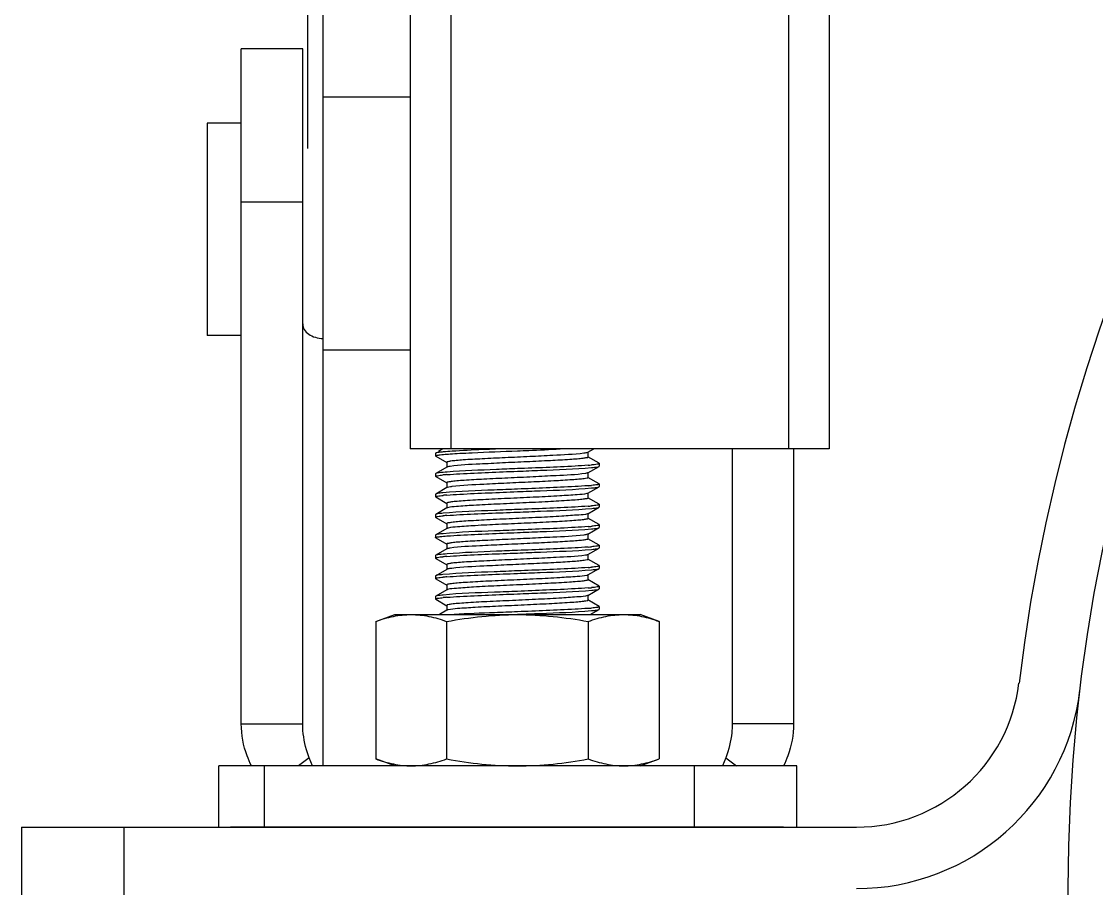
# Model space of a CAD drawing. Extents: x 4995099 to 5303443, y 4627657 to 4889583.
# Drawn here: x 5045458 to 5046627, y 4773041 to 4773984 of the extents above; entities that cross this region are included whole.
import ezdxf

# ---------------------------------------------------------------- set-up
doc = ezdxf.new("R2010")
doc.units = 0
doc.header["$LTSCALE"] = 1000
doc.header["$MEASUREMENT"] = 0
doc.layers.get('0').update_dxf_attribs({"color": 4, "linetype": 'CONTINUOUS'})

msp = doc.modelspace()

# ---------------------------------------------------------------- linework, layer by layer
at = {"linetype": 'Continuous'}
for p, q in [((5045769, 4773846.1), (5045769, 4777613.2)), ((5045880.2, 4777218.7), (5045880.2, 4773519.2)), ((5045924.7, 4777218.7), (5045924.7, 4773519.2)), ((5046291.8, 4777218.7), (5046291.8, 4773519.2)), ((5046336.2, 4777218.7), (5046336.2, 4773519.2)), ((5045785.7, 4773174.4), (5045785.7, 4774516.8)), ((5045696.7, 4773220), (5045696.7, 4773954.6)), ((5045763.5, 4773954.6), (5045696.7, 4773954.6)), ((5045763.5, 4773220), (5045763.5, 4773954.6)), ((5045880.2, 4773901.9), (5045785.7, 4773901.9)), ((5045696.7, 4773873.7), (5045659.5, 4773873.7)), ((5045763.5, 4773787.8), (5045696.7, 4773787.8)), ((5045696.7, 4773642.6), (5045659.5, 4773642.6)), ((5045880.2, 4773626.6), (5045785.7, 4773626.6)), ((5046336.2, 4773519.2), (5045880.2, 4773519.2)), ((5045908.3, 4773514.7), (5045908, 4773514.5)), ((5045916, 4773519.2), (5045911, 4773516.3)), ((5046073.7, 4773515.6), (5046080, 4773519.2)), ((5046074, 4773510.3), (5046074, 4773515.9)), ((5046230.6, 4773519.2), (5046230.6, 4773220)), ((5046297.3, 4773519.2), (5046297.3, 4773220)), ((5045908, 4773514.5), (5045908, 4773511.7)), ((5045908.3, 4773511.4), (5045908, 4773511.7)), ((5045908.3, 4773511.4), (5045920.3, 4773504.5)), ((5045920.1, 4773513.5), (5045920.7, 4773513.6)), ((5045920.1, 4773504.7), (5045920.1, 4773499.2)), ((5046085.8, 4773503.6), (5046073.7, 4773510.6)), ((5046085.8, 4773503.6), (5046086, 4773503.3)), ((5046086, 4773503.3), (5046086, 4773500.6)), ((5045908.3, 4773492.5), (5045908, 4773492.2)), ((5045908, 4773492.2), (5045908, 4773489.4)), ((5045920.3, 4773499.5), (5045908.3, 4773492.5)), ((5046073.7, 4773493.3), (5046085.8, 4773500.3)), ((5046074, 4773488.1), (5046074, 4773493.6)), ((5046085.8, 4773500.3), (5046086, 4773500.6)), ((5045908.3, 4773489.2), (5045908, 4773489.4)), ((5045908.3, 4773489.2), (5045920.3, 4773482.2)), ((5045920.1, 4773482.5), (5045920.1, 4773476.9)), ((5046085.8, 4773481.3), (5046073.7, 4773488.3)), ((5046085.8, 4773481.3), (5046086, 4773481.1)), ((5046086, 4773481.1), (5046086, 4773478.3)), ((5045908.3, 4773470.2), (5045908, 4773470)), ((5045908, 4773470), (5045908, 4773467.2)), ((5045920.3, 4773477.2), (5045908.3, 4773470.2)), ((5045920.7, 4773477.4), (5045920.3, 4773477.2)), ((5046073.7, 4773471.1), (5046085.8, 4773478.1)), ((5046074, 4773465.8), (5046074, 4773471.4)), ((5046085.8, 4773478.1), (5046086, 4773478.3)), ((5045908.3, 4773467), (5045908, 4773467.2)), ((5045908.3, 4773467), (5045920.3, 4773460)), ((5045920.1, 4773460.2), (5045920.1, 4773454.7)), ((5046085.8, 4773459.1), (5046073.7, 4773466.1)), ((5046085.8, 4773459.1), (5046086, 4773458.9)), ((5046086, 4773458.9), (5046086, 4773456.1)), ((5045908.3, 4773448), (5045908, 4773447.7)), ((5045908, 4773447.7), (5045908, 4773445)), ((5045908.3, 4773444.7), (5045908, 4773445)), ((5045920.3, 4773455), (5045908.3, 4773448)), ((5045908.3, 4773444.7), (5045920.3, 4773437.7)), ((5046073.7, 4773448.8), (5046073.3, 4773448.7)), ((5046073.7, 4773448.8), (5046085.8, 4773455.8)), ((5046074, 4773443.6), (5046074, 4773449.1)), ((5046085.8, 4773455.8), (5046086, 4773456.1)), ((5045920.1, 4773438), (5045920.1, 4773432.4)), ((5046085.8, 4773436.9), (5046073.7, 4773443.8)), ((5046073.7, 4773426.6), (5046085.8, 4773433.6)), ((5046085.8, 4773436.9), (5046086, 4773436.6)), ((5046085.8, 4773433.6), (5046086, 4773433.8)), ((5046086, 4773436.6), (5046086, 4773433.8)), ((5045908.3, 4773425.7), (5045908, 4773425.5)), ((5045908, 4773425.5), (5045908, 4773422.7)), ((5045908.3, 4773422.5), (5045908, 4773422.7)), ((5045920.3, 4773432.7), (5045908.3, 4773425.7)), ((5045908.3, 4773422.5), (5045920.3, 4773415.5)), ((5045920.1, 4773424.6), (5045920.7, 4773424.6)), ((5046085.8, 4773414.6), (5046073.7, 4773421.6)), ((5046074, 4773421.3), (5046074, 4773426.9)), ((5045920.3, 4773410.5), (5045908.3, 4773403.5)), ((5045920.1, 4773415.8), (5045920.1, 4773410.2)), ((5046073.7, 4773404.4), (5046085.8, 4773411.3)), ((5046085.8, 4773414.6), (5046086, 4773414.4)), ((5046085.8, 4773411.3), (5046086, 4773411.6)), ((5046086, 4773414.4), (5046086, 4773411.6)), ((5045908.3, 4773403.5), (5045908, 4773403.2)), ((5045908, 4773403.2), (5045908, 4773400.5)), ((5045908.3, 4773400.2), (5045908, 4773400.5)), ((5045908.3, 4773400.2), (5045920.3, 4773393.2)), ((5046085.8, 4773392.4), (5046073.7, 4773399.4)), ((5046074, 4773399.1), (5046074, 4773404.6)), ((5045920.3, 4773388.2), (5045908.3, 4773381.2)), ((5045920.1, 4773393.5), (5045920.1, 4773388)), ((5045920.7, 4773388.4), (5045920.3, 4773388.2)), ((5046073.7, 4773382.1), (5046085.8, 4773389.1)), ((5046085.8, 4773392.4), (5046086, 4773392.1)), ((5046085.8, 4773389.1), (5046086, 4773389.3)), ((5046086, 4773392.1), (5046086, 4773389.3)), ((5045908.3, 4773381.2), (5045908, 4773381)), ((5045908, 4773381), (5045908, 4773378.2)), ((5045908.3, 4773378), (5045908, 4773378.2)), ((5045908.3, 4773378), (5045920.3, 4773371)), ((5046085.8, 4773370.1), (5046073.7, 4773377.1)), ((5046074, 4773376.8), (5046074, 4773382.4)), ((5045920.3, 4773366), (5045908.3, 4773359)), ((5045920.1, 4773371.3), (5045920.1, 4773365.7)), ((5046073.7, 4773359.9), (5046085.8, 4773366.9)), ((5046085.8, 4773370.1), (5046086, 4773369.9)), ((5046085.8, 4773366.9), (5046086, 4773367.1)), ((5046086, 4773369.9), (5046086, 4773367.1)), ((5045908.3, 4773359), (5045908, 4773358.8)), ((5045908, 4773358.8), (5045908, 4773356)), ((5045908.3, 4773355.7), (5045908, 4773356)), ((5045908.3, 4773355.7), (5045920.3, 4773348.7)), ((5046073.7, 4773359.9), (5046073.3, 4773359.7)), ((5046085.8, 4773347.9), (5046073.7, 4773354.9)), ((5046074, 4773354.6), (5046074, 4773360.2)), ((5045920.3, 4773343.7), (5045912.2, 4773339)), ((5045920.1, 4773349), (5045920.1, 4773343.5)), ((5046076.1, 4773339), (5046085.8, 4773344.6)), ((5046085.8, 4773347.9), (5046086, 4773347.6)), ((5046085.8, 4773344.6), (5046086, 4773344.9)), ((5046086, 4773347.6), (5046086, 4773344.9)), ((5045842.9, 4773331.5), (5045863.6, 4773339)), ((5045842.9, 4773331.5), (5045842.9, 4773181.9)), ((5045863.6, 4773339), (5046130.5, 4773339)), ((5045920, 4773331.5), (5045920, 4773181.9)), ((5046074.1, 4773331.5), (5046074.1, 4773181.9)), ((5046151.1, 4773331.5), (5046130.5, 4773339)), ((5046151.1, 4773331.5), (5046151.1, 4773181.9)), ((5045696.7, 4773220), (5045763.5, 4773220)), ((5046297.3, 4773220), (5046230.6, 4773220)), ((5045770.6, 4773183.2), (5045759, 4773174.4)), ((5045774.1, 4773174.4), (5045770.6, 4773183.2)), ((5045863.6, 4773174.4), (5045842.9, 4773181.9)), ((5046130.5, 4773174.4), (5046151.1, 4773181.9)), ((5046223.5, 4773183.2), (5046219.9, 4773174.4)), ((5046223.5, 4773183.2), (5046235.1, 4773174.4)), ((5046300.7, 4773174.4), (5045672.3, 4773174.4)), ((5045672.3, 4773107.7), (5045672.3, 4773174.4)), ((5045721.9, 4773107.7), (5045721.9, 4773174.4)), ((5046189.4, 4773107.7), (5046189.4, 4773174.4)), ((5046300.7, 4773107.7), (5046300.7, 4773174.4)), ((5045457.6, 4773107.7), (5045457.6, 4772974.2)), ((5045457.6, 4773107.7), (5046365.8, 4773107.7)), ((5045568.8, 4773107.7), (5045568.8, 4772974.2))]:
    msp.add_line(p, q, dxfattribs=at)
msp.add_line((5045659.5, 4773873.7), (5045659.5, 4773642.6))
at = {"color": 7}
msp.add_line((5046286.2, 4773107.7), (5045684.8, 4773107.7), dxfattribs=at)
at = {"linetype": 'Continuous'}
msp.add_circle((5048410.5, 4773041), 1814.5, dxfattribs=at)
for centre, radius, start, end in [((5048410.5, 4773041), 1881.3, 6.8242, 173.1758), ((5045939.2, 4773248), 244, 94.4466, 95.4486), ((5046053.7, 4773759.1), 258.4, 274.4595, 275.2732), ((5045939.3, 4773224), 245.8, 94.4521, 95.4224), ((5046054.2, 4773730.8), 252.3, 274.4571, 275.3431), ((5046054.1, 4773709.1), 252.9, 274.4572, 275.3373), ((5045939.8, 4773195.9), 251.7, 94.4567, 95.3502), ((5046071.6, 4773453.5), 5.14, 287.9093, 289.0439), ((5045924.3, 4773421.5), 11.9, 103.4604, 104.3304), ((5046054.4, 4773683.5), 249.5, 274.4562, 275.3757), ((5046053.7, 4773670.1), 258.4, 274.4595, 275.2732), ((5045939.2, 4773159), 244, 94.4466, 95.4486), ((5046054.2, 4773641.8), 252.3, 274.4571, 275.3431), ((5045939.3, 4773135), 245.8, 94.4521, 95.4224), ((5046054.1, 4773620.1), 252.9, 274.4572, 275.3373), ((5045939.8, 4773106.9), 251.7, 94.4567, 95.3502), ((5046071.6, 4773364.5), 5.14, 287.9093, 289.0439), ((5045924.3, 4773332.5), 11.9, 103.4604, 104.3304), ((5046054.4, 4773594.6), 249.5, 274.4562, 275.3757), ((5046365.8, 4773285.6), 177.9, 270, 353.1758), ((5046365.8, 4773285.6), 244.7, 270, 353.1758)]:
    msp.add_arc(centre, radius, start, end, dxfattribs=at)
for points, knots in [([(5045763.5, 4773655.2), (5045763.5, 4773653.2), (5045764.8, 4773648.7), (5045770, 4773643.6), (5045777.3, 4773640.3), (5045782.8, 4773639.5), (5045785.7, 4773639.5)], [0, 0, 0, 0, 0.209483, 0.444656, 0.71201, 1, 1, 1, 1]), ([(5045909, 4773515), (5045908.9, 4773515), (5045908.6, 4773514.9), (5045908.4, 4773514.8), (5045908.3, 4773514.7)], [0, 0, 0, 0, 0.580864, 1, 1, 1, 1]), ([(5045916.3, 4773516), (5045915.5, 4773515.9), (5045913.1, 4773515.7), (5045910.6, 4773515.4), (5045909, 4773515)], [0, 0, 0, 0, 0.336916, 1, 1, 1, 1]), ([(5045930, 4773517), (5045928.7, 4773516.9), (5045924.1, 4773516.6), (5045919.6, 4773516.3), (5045916.3, 4773516)], [0, 0, 0, 0, 0.289976, 1, 1, 1, 1]), ([(5045976.2, 4773519.2), (5045971.9, 4773519), (5045956.5, 4773518.4), (5045941.1, 4773517.7), (5045930, 4773517)], [0, 0, 0, 0, 0.282306, 1, 1, 1, 1]), ([(5045934.2, 4773514.5), (5045938.7, 4773514.7), (5045959.6, 4773515.8), (5045980.6, 4773516.6), (5045997, 4773517.2)], [0, 0, 0, 0, 0.214557, 1, 1, 1, 1]), ([(5045997, 4773517.2), (5046001.1, 4773517.4), (5046016.6, 4773518), (5046032.1, 4773518.7), (5046043.5, 4773519.2)], [0, 0, 0, 0, 0.261922, 1, 1, 1, 1]), ([(5046073.7, 4773515.6), (5046073.5, 4773515.5), (5046072.1, 4773515), (5046070.6, 4773514.8), (5046069.3, 4773514.6)], [0, 0, 0, 0, 0.140461, 1, 1, 1, 1]), ([(5045908, 4773511.7), (5045908, 4773511.8), (5045909.1, 4773512.5), (5045910.1, 4773512.5), (5045911.1, 4773512.6)], [0, 0, 0, 0, 0.092798, 1, 1, 1, 1]), ([(5045911.1, 4773512.6), (5045911.7, 4773512.7), (5045914.7, 4773513.1), (5045917.7, 4773513.4), (5045920.1, 4773513.5)], [0, 0, 0, 0, 0.190958, 1, 1, 1, 1]), ([(5046069.3, 4773514.6), (5046058.1, 4773513.1), (5046038.4, 4773512.4), (5046009.9, 4773510.8), (5045984.2, 4773509.7), (5045960.1, 4773508.5), (5045942.2, 4773507.6), (5045931.2, 4773506.7), (5045925.2, 4773506.1), (5045922.4, 4773505.5), (5045920.1, 4773505.2), (5045920.1, 4773504.7)], [0, 0, 0, 0, 0.226556, 0.394464, 0.573122, 0.741029, 0.877994, 0.929534, 0.967621, 0.99116, 1, 1, 1, 1]), ([(5045920.7, 4773513.6), (5045921.7, 4773513.7), (5045926.2, 4773514), (5045930.7, 4773514.3), (5045934.2, 4773514.5)], [0, 0, 0, 0, 0.220114, 1, 1, 1, 1]), ([(5046073.9, 4773510.2), (5046073.5, 4773509.7), (5046071.4, 4773509.5), (5046067.6, 4773508.7), (5046061.4, 4773508.2), (5046049.7, 4773507.3), (5046031.4, 4773506.4), (5046007, 4773505.2), (5045981.4, 4773504.1), (5045953.5, 4773502.5), (5045934.4, 4773501.9), (5045923.8, 4773500.3)], [0, 0, 0, 0, 0.011937, 0.038615, 0.07957, 0.133598, 0.274096, 0.443272, 0.620779, 0.785256, 1, 1, 1, 1]), ([(5046074, 4773510.3), (5046074, 4773510.3), (5046073.9, 4773510.2), (5046073.9, 4773510.2), (5046073.9, 4773510.2)], [0, 0, 0, 0, 0.463467, 1, 1, 1, 1]), ([(5046086, 4773503.3), (5046086, 4773503.2), (5046085.6, 4773503), (5046085.2, 4773502.9), (5046085, 4773502.8)], [0, 0, 0, 0, 0.312916, 1, 1, 1, 1]), ([(5045920.4, 4773494.1), (5045917.6, 4773493.9), (5045913.6, 4773493.3), (5045909.4, 4773493.1), (5045908.3, 4773492.5)], [0, 0, 0, 0, 0.683777, 1, 1, 1, 1]), ([(5046071.1, 4773492.7), (5046060.6, 4773490.9), (5046041.5, 4773490.4), (5046013.3, 4773488.7), (5045987, 4773487.6), (5045962.1, 4773486.4), (5045943.4, 4773485.4), (5045931.8, 4773484.5), (5045925.5, 4773483.9), (5045922.5, 4773483.3), (5045920.1, 4773483), (5045920.1, 4773482.5)], [0, 0, 0, 0, 0.210773, 0.377666, 0.558838, 0.731273, 0.873076, 0.926648, 0.966309, 0.990838, 1, 1, 1, 1]), ([(5045920.2, 4773491.3), (5045925, 4773491.7), (5045950.5, 4773493.2), (5045976.1, 4773494.2), (5045997, 4773495)], [0, 0, 0, 0, 0.184504, 1, 1, 1, 1]), ([(5045923.8, 4773500.3), (5045923.4, 4773500.2), (5045922.2, 4773500), (5045921, 4773499.8), (5045920.3, 4773499.5)], [0, 0, 0, 0, 0.353551, 1, 1, 1, 1]), ([(5045997, 4773497.8), (5045989.4, 4773497.5), (5045963.9, 4773496.4), (5045938.3, 4773495.5), (5045920.4, 4773494.1)], [0, 0, 0, 0, 0.297814, 1, 1, 1, 1]), ([(5046073.8, 4773501.5), (5046069.1, 4773501.1), (5046043.5, 4773499.5), (5046017.9, 4773498.6), (5045997, 4773497.8)], [0, 0, 0, 0, 0.184619, 1, 1, 1, 1]), ([(5045997, 4773495), (5046005.3, 4773495.3), (5046032.2, 4773496.5), (5046059.2, 4773497.3), (5046077.7, 4773499)], [0, 0, 0, 0, 0.308711, 1, 1, 1, 1]), ([(5046073.7, 4773493.3), (5046073.4, 4773493.2), (5046072.6, 4773492.9), (5046071.7, 4773492.7), (5046071.1, 4773492.7)], [0, 0, 0, 0, 0.374139, 1, 1, 1, 1]), ([(5046085, 4773502.8), (5046084.6, 4773502.7), (5046082.1, 4773502.2), (5046079.5, 4773502), (5046077.4, 4773501.8)], [0, 0, 0, 0, 0.163149, 1, 1, 1, 1]), ([(5046077.7, 4773499), (5046078.7, 4773499.1), (5046081.4, 4773499.5), (5046084.3, 4773499.5), (5046085.8, 4773500.3)], [0, 0, 0, 0, 0.379419, 1, 1, 1, 1]), ([(5045908.1, 4773489.4), (5045908.1, 4773489.6), (5045908.4, 4773489.8), (5045908.7, 4773489.9), (5045909, 4773489.9)], [0, 0, 0, 0, 0.319044, 1, 1, 1, 1]), ([(5045909, 4773489.9), (5045909.3, 4773490), (5045911.6, 4773490.5), (5045914, 4773490.8), (5045916, 4773490.9)], [0, 0, 0, 0, 0.160861, 1, 1, 1, 1]), ([(5046074, 4773488.1), (5046074, 4773487.6), (5046071.8, 4773487.3), (5046069, 4773486.7), (5046063.2, 4773486.2), (5046052.4, 4773485.3), (5046034.9, 4773484.3), (5046011.3, 4773483.1), (5045985.9, 4773482), (5045957.3, 4773480.5), (5045937.3, 4773479.7), (5045925.8, 4773478.3)], [0, 0, 0, 0, 0.008683, 0.031763, 0.069103, 0.119686, 0.254361, 0.420111, 0.597552, 0.765912, 1, 1, 1, 1]), ([(5046085.1, 4773480.6), (5046084.7, 4773480.5), (5046082.3, 4773480), (5046079.8, 4773479.8), (5046077.7, 4773479.6)], [0, 0, 0, 0, 0.159502, 1, 1, 1, 1]), ([(5046086, 4773481.1), (5046086, 4773481), (5046085.6, 4773480.7), (5046085.3, 4773480.7), (5046085.1, 4773480.6)], [0, 0, 0, 0, 0.318137, 1, 1, 1, 1]), ([(5045916, 4773471.5), (5045915, 4773471.4), (5045912.5, 4773471), (5045909.7, 4773471), (5045908.3, 4773470.2)], [0, 0, 0, 0, 0.378482, 1, 1, 1, 1]), ([(5045909, 4773467.7), (5045909.3, 4773467.8), (5045911.7, 4773468.3), (5045914.1, 4773468.5), (5045916.1, 4773468.7)], [0, 0, 0, 0, 0.160696, 1, 1, 1, 1]), ([(5045997, 4773475.5), (5045988.6, 4773475.2), (5045961.6, 4773474), (5045934.6, 4773473.3), (5045916, 4773471.5)], [0, 0, 0, 0, 0.309919, 1, 1, 1, 1]), ([(5046072.5, 4773470.7), (5046069.1, 4773469.9), (5046059.2, 4773469.2), (5046040.9, 4773467.9), (5046016.7, 4773466.7), (5045989.9, 4773465.5), (5045964.1, 4773464.3), (5045944.6, 4773463.2), (5045932.4, 4773462.3), (5045925.8, 4773461.7), (5045922.6, 4773461), (5045920.1, 4773460.7), (5045920.1, 4773460.2)], [0, 0, 0, 0, 0.068576, 0.194029, 0.359725, 0.543506, 0.720761, 0.867753, 0.923531, 0.964877, 0.99049, 1, 1, 1, 1]), ([(5045920.2, 4773469.1), (5045924.9, 4773469.4), (5045950.5, 4773471), (5045976.1, 4773471.9), (5045997, 4773472.8)], [0, 0, 0, 0, 0.184493, 1, 1, 1, 1]), ([(5045925.8, 4773478.3), (5045925.2, 4773478.2), (5045923.5, 4773478), (5045921.7, 4773477.8), (5045920.7, 4773477.4)], [0, 0, 0, 0, 0.341642, 1, 1, 1, 1]), ([(5046073.8, 4773479.2), (5046069.1, 4773478.9), (5046043.5, 4773477.3), (5046017.9, 4773476.4), (5045997, 4773475.5)], [0, 0, 0, 0, 0.184538, 1, 1, 1, 1]), ([(5045997, 4773472.8), (5046005.3, 4773473.1), (5046032.2, 4773474.2), (5046059.1, 4773475), (5046077.7, 4773476.8)], [0, 0, 0, 0, 0.308641, 1, 1, 1, 1]), ([(5046073.7, 4773471.1), (5046073.6, 4773471), (5046073.2, 4773470.8), (5046072.8, 4773470.7), (5046072.5, 4773470.7)], [0, 0, 0, 0, 0.406881, 1, 1, 1, 1]), ([(5046077.7, 4773476.8), (5046078.7, 4773476.9), (5046081.4, 4773477.2), (5046084.3, 4773477.2), (5046085.8, 4773478.1)], [0, 0, 0, 0, 0.379512, 1, 1, 1, 1]), ([(5045908.1, 4773467.2), (5045908.1, 4773467.3), (5045908.4, 4773467.6), (5045908.7, 4773467.6), (5045909, 4773467.7)], [0, 0, 0, 0, 0.318595, 1, 1, 1, 1]), ([(5046074, 4773465.8), (5046074, 4773465.3), (5046071.3, 4773465), (5046068.1, 4773464.3), (5046061.3, 4773463.8), (5046048.9, 4773462.8), (5046029, 4773461.7), (5046002.7, 4773460.5), (5045975.6, 4773459.2), (5045951.5, 4773458.1), (5045933.7, 4773456.7), (5045924.1, 4773456.2), (5045921, 4773455.2)], [0, 0, 0, 0, 0.009703, 0.035887, 0.07813, 0.135078, 0.284815, 0.464601, 0.649729, 0.81476, 0.937049, 1, 1, 1, 1]), ([(5046073.8, 4773457), (5046069.1, 4773456.6), (5046043.5, 4773455.1), (5046017.9, 4773454.1), (5045997, 4773453.3)], [0, 0, 0, 0, 0.184553, 1, 1, 1, 1]), ([(5046085, 4773458.3), (5046084.6, 4773458.2), (5046082.2, 4773457.7), (5046079.7, 4773457.5), (5046077.7, 4773457.3)], [0, 0, 0, 0, 0.163341, 1, 1, 1, 1]), ([(5046086, 4773458.9), (5046086, 4773458.7), (5046085.6, 4773458.5), (5046085.2, 4773458.4), (5046085, 4773458.3)], [0, 0, 0, 0, 0.314295, 1, 1, 1, 1]), ([(5045908.1, 4773445), (5045908.1, 4773445.1), (5045908.5, 4773445.3), (5045908.8, 4773445.4), (5045909, 4773445.5)], [0, 0, 0, 0, 0.315177, 1, 1, 1, 1]), ([(5045916.1, 4773449.3), (5045915.1, 4773449.2), (5045912.5, 4773448.8), (5045909.7, 4773448.8), (5045908.3, 4773448)], [0, 0, 0, 0, 0.378727, 1, 1, 1, 1]), ([(5045909, 4773445.5), (5045909.4, 4773445.6), (5045911.8, 4773446.1), (5045914.3, 4773446.3), (5045916.3, 4773446.5)], [0, 0, 0, 0, 0.16229, 1, 1, 1, 1]), ([(5045997, 4773453.3), (5045988.7, 4773453), (5045961.7, 4773451.8), (5045934.6, 4773451), (5045916.1, 4773449.3)], [0, 0, 0, 0, 0.309586, 1, 1, 1, 1]), ([(5046073.2, 4773448.6), (5046070.2, 4773447.7), (5046060.7, 4773447.2), (5046043.1, 4773445.7), (5046019, 4773444.6), (5045991.8, 4773443.3), (5045965.4, 4773442.1), (5045945.4, 4773441), (5045932.8, 4773440.1), (5045926, 4773439.5), (5045922.7, 4773438.8), (5045920.1, 4773438.5), (5045920.1, 4773438)], [0, 0, 0, 0, 0.061098, 0.182334, 0.347135, 0.532706, 0.713328, 0.863975, 0.921317, 0.963856, 0.990226, 1, 1, 1, 1]), ([(5045920.2, 4773446.8), (5045925, 4773447.2), (5045950.5, 4773448.7), (5045976.1, 4773449.7), (5045997, 4773450.5)], [0, 0, 0, 0, 0.184541, 1, 1, 1, 1]), ([(5045921, 4773455.2), (5045920.9, 4773455.2), (5045920.6, 4773455.1), (5045920.4, 4773455), (5045920.3, 4773455)], [0, 0, 0, 0, 0.569522, 1, 1, 1, 1]), ([(5045997, 4773450.5), (5046005.4, 4773450.8), (5046032.3, 4773452), (5046059.3, 4773452.8), (5046077.8, 4773454.5)], [0, 0, 0, 0, 0.309073, 1, 1, 1, 1]), ([(5046077.8, 4773454.5), (5046078.8, 4773454.6), (5046081.5, 4773455), (5046084.3, 4773455), (5046085.8, 4773455.8)], [0, 0, 0, 0, 0.379133, 1, 1, 1, 1]), ([(5045921.3, 4773433.1), (5045921.1, 4773433), (5045920.8, 4773432.9), (5045920.5, 4773432.8), (5045920.3, 4773432.7)], [0, 0, 0, 0, 0.585672, 1, 1, 1, 1]), ([(5046074, 4773443.6), (5046074, 4773443.1), (5046071.4, 4773442.8), (5046068.3, 4773442.1), (5046061.7, 4773441.5), (5046049.5, 4773440.6), (5046030, 4773439.5), (5046004.1, 4773438.3), (5045977.3, 4773437.1), (5045953.1, 4773436), (5045934.8, 4773434.6), (5045924.9, 4773433.9), (5045921.5, 4773433.1)], [0, 0, 0, 0, 0.009517, 0.035128, 0.076492, 0.132277, 0.279305, 0.456588, 0.640385, 0.806077, 0.931494, 1, 1, 1, 1]), ([(5046073.8, 4773434.7), (5046069.1, 4773434.4), (5046043.5, 4773432.8), (5046017.9, 4773431.9), (5045997, 4773431.1)], [0, 0, 0, 0, 0.184509, 1, 1, 1, 1]), ([(5046077.4, 4773432.3), (5046078.5, 4773432.4), (5046081.3, 4773432.8), (5046084.3, 4773432.7), (5046085.8, 4773433.6)], [0, 0, 0, 0, 0.380051, 1, 1, 1, 1]), ([(5046085.1, 4773436.1), (5046084.7, 4773436), (5046082.3, 4773435.5), (5046079.9, 4773435.3), (5046077.8, 4773435.1)], [0, 0, 0, 0, 0.159053, 1, 1, 1, 1]), ([(5046086, 4773436.6), (5046086, 4773436.5), (5046085.6, 4773436.3), (5046085.3, 4773436.2), (5046085.1, 4773436.1)], [0, 0, 0, 0, 0.319254, 1, 1, 1, 1]), ([(5045908, 4773422.7), (5045908, 4773422.8), (5045909.1, 4773423.6), (5045910.1, 4773423.5), (5045911.1, 4773423.6)], [0, 0, 0, 0, 0.092798, 1, 1, 1, 1]), ([(5045916.3, 4773427), (5045915.3, 4773426.9), (5045912.6, 4773426.6), (5045909.7, 4773426.6), (5045908.3, 4773425.7)], [0, 0, 0, 0, 0.379378, 1, 1, 1, 1]), ([(5045911.1, 4773423.6), (5045911.7, 4773423.7), (5045914.7, 4773424.1), (5045917.7, 4773424.4), (5045920.1, 4773424.6)], [0, 0, 0, 0, 0.190958, 1, 1, 1, 1]), ([(5045997, 4773431.1), (5045988.7, 4773430.7), (5045961.8, 4773429.6), (5045934.9, 4773428.8), (5045916.3, 4773427)], [0, 0, 0, 0, 0.308784, 1, 1, 1, 1]), ([(5046069.3, 4773425.6), (5046058.1, 4773424.1), (5046038.4, 4773423.4), (5046009.9, 4773421.9), (5045984.2, 4773420.7), (5045960.1, 4773419.6), (5045942.2, 4773418.6), (5045931.2, 4773417.7), (5045925.2, 4773417.2), (5045922.4, 4773416.5), (5045920.1, 4773416.2), (5045920.1, 4773415.8)], [0, 0, 0, 0, 0.226556, 0.394464, 0.573122, 0.741029, 0.877994, 0.929534, 0.967621, 0.99116, 1, 1, 1, 1]), ([(5045920.7, 4773424.6), (5045925.5, 4773425), (5045950.9, 4773426.5), (5045976.3, 4773427.4), (5045997, 4773428.3)], [0, 0, 0, 0, 0.186017, 1, 1, 1, 1]), ([(5046073.9, 4773421.2), (5046073.5, 4773420.7), (5046071.4, 4773420.5), (5046067.6, 4773419.8), (5046061.4, 4773419.3), (5046049.7, 4773418.4), (5046031.4, 4773417.4), (5046007, 4773416.2), (5045981.4, 4773415.1), (5045953.5, 4773413.6), (5045934.4, 4773412.9), (5045923.8, 4773411.3)], [0, 0, 0, 0, 0.011937, 0.038615, 0.07957, 0.133598, 0.274096, 0.443272, 0.620779, 0.785256, 1, 1, 1, 1]), ([(5045997, 4773428.3), (5046005.3, 4773428.6), (5046032.1, 4773429.7), (5046058.9, 4773430.5), (5046077.4, 4773432.3)], [0, 0, 0, 0, 0.307895, 1, 1, 1, 1]), ([(5046073.7, 4773426.6), (5046073.5, 4773426.5), (5046072.1, 4773426), (5046070.6, 4773425.8), (5046069.3, 4773425.6)], [0, 0, 0, 0, 0.140461, 1, 1, 1, 1]), ([(5046074, 4773421.3), (5046074, 4773421.3), (5046073.9, 4773421.2), (5046073.9, 4773421.2), (5046073.9, 4773421.2)], [0, 0, 0, 0, 0.463467, 1, 1, 1, 1]), ([(5045923.8, 4773411.3), (5045923.4, 4773411.2), (5045922.2, 4773411), (5045921, 4773410.9), (5045920.3, 4773410.5)], [0, 0, 0, 0, 0.353551, 1, 1, 1, 1]), ([(5046073.8, 4773412.5), (5046069.1, 4773412.1), (5046043.5, 4773410.6), (5046017.9, 4773409.6), (5045997, 4773408.8)], [0, 0, 0, 0, 0.184619, 1, 1, 1, 1]), ([(5045997, 4773406), (5046005.3, 4773406.4), (5046032.2, 4773407.5), (5046059.2, 4773408.3), (5046077.7, 4773410)], [0, 0, 0, 0, 0.308711, 1, 1, 1, 1]), ([(5046085, 4773413.8), (5046084.6, 4773413.7), (5046082.1, 4773413.2), (5046079.5, 4773413), (5046077.4, 4773412.8)], [0, 0, 0, 0, 0.163149, 1, 1, 1, 1]), ([(5046077.7, 4773410), (5046078.7, 4773410.1), (5046081.4, 4773410.5), (5046084.3, 4773410.5), (5046085.8, 4773411.3)], [0, 0, 0, 0, 0.379419, 1, 1, 1, 1]), ([(5046086, 4773414.4), (5046086, 4773414.2), (5046085.6, 4773414), (5046085.2, 4773413.9), (5046085, 4773413.8)], [0, 0, 0, 0, 0.312916, 1, 1, 1, 1]), ([(5045908.1, 4773400.5), (5045908.1, 4773400.6), (5045908.4, 4773400.8), (5045908.7, 4773400.9), (5045909, 4773401)], [0, 0, 0, 0, 0.319044, 1, 1, 1, 1]), ([(5045920.4, 4773405.1), (5045917.6, 4773404.9), (5045913.6, 4773404.4), (5045909.4, 4773404.1), (5045908.3, 4773403.5)], [0, 0, 0, 0, 0.683777, 1, 1, 1, 1]), ([(5045909, 4773401), (5045909.3, 4773401.1), (5045911.6, 4773401.6), (5045914, 4773401.8), (5045916, 4773402)], [0, 0, 0, 0, 0.160861, 1, 1, 1, 1]), ([(5046071.1, 4773403.7), (5046060.6, 4773401.9), (5046041.5, 4773401.4), (5046013.3, 4773399.8), (5045987, 4773398.6), (5045962.1, 4773397.4), (5045943.4, 4773396.4), (5045931.8, 4773395.5), (5045925.5, 4773395), (5045922.5, 4773394.3), (5045920.1, 4773394), (5045920.1, 4773393.5)], [0, 0, 0, 0, 0.210773, 0.377666, 0.558838, 0.731273, 0.873076, 0.926648, 0.966309, 0.990838, 1, 1, 1, 1]), ([(5045920.2, 4773402.3), (5045925, 4773402.7), (5045950.5, 4773404.3), (5045976.1, 4773405.2), (5045997, 4773406)], [0, 0, 0, 0, 0.184504, 1, 1, 1, 1]), ([(5045997, 4773408.8), (5045989.4, 4773408.5), (5045963.9, 4773407.4), (5045938.3, 4773406.5), (5045920.4, 4773405.1)], [0, 0, 0, 0, 0.297814, 1, 1, 1, 1]), ([(5046074, 4773399.1), (5046074, 4773398.6), (5046071.8, 4773398.3), (5046069, 4773397.7), (5046063.2, 4773397.2), (5046052.4, 4773396.3), (5046034.9, 4773395.3), (5046011.3, 4773394.2), (5045985.9, 4773393), (5045957.3, 4773391.6), (5045937.3, 4773390.7), (5045925.8, 4773389.3)], [0, 0, 0, 0, 0.008683, 0.031763, 0.069103, 0.119686, 0.254361, 0.420111, 0.597552, 0.765912, 1, 1, 1, 1]), ([(5046073.7, 4773404.4), (5046073.4, 4773404.2), (5046072.6, 4773403.9), (5046071.7, 4773403.8), (5046071.1, 4773403.7)], [0, 0, 0, 0, 0.374139, 1, 1, 1, 1]), ([(5045997, 4773386.6), (5045988.6, 4773386.2), (5045961.6, 4773385.1), (5045934.6, 4773384.3), (5045916, 4773382.5)], [0, 0, 0, 0, 0.309919, 1, 1, 1, 1]), ([(5045925.8, 4773389.3), (5045925.2, 4773389.3), (5045923.5, 4773389), (5045921.7, 4773388.8), (5045920.7, 4773388.4)], [0, 0, 0, 0, 0.341642, 1, 1, 1, 1]), ([(5046073.8, 4773390.2), (5046069.1, 4773389.9), (5046043.5, 4773388.3), (5046017.9, 4773387.4), (5045997, 4773386.6)], [0, 0, 0, 0, 0.184538, 1, 1, 1, 1]), ([(5045997, 4773383.8), (5046005.3, 4773384.1), (5046032.2, 4773385.3), (5046059.1, 4773386.1), (5046077.7, 4773387.8)], [0, 0, 0, 0, 0.308641, 1, 1, 1, 1]), ([(5046085.1, 4773391.6), (5046084.7, 4773391.5), (5046082.3, 4773391), (5046079.8, 4773390.8), (5046077.7, 4773390.6)], [0, 0, 0, 0, 0.159502, 1, 1, 1, 1]), ([(5046077.7, 4773387.8), (5046078.7, 4773387.9), (5046081.4, 4773388.3), (5046084.3, 4773388.2), (5046085.8, 4773389.1)], [0, 0, 0, 0, 0.379512, 1, 1, 1, 1]), ([(5046086, 4773392.1), (5046086, 4773392), (5046085.6, 4773391.8), (5046085.3, 4773391.7), (5046085.1, 4773391.6)], [0, 0, 0, 0, 0.318137, 1, 1, 1, 1]), ([(5045908.1, 4773378.2), (5045908.1, 4773378.3), (5045908.4, 4773378.6), (5045908.7, 4773378.7), (5045909, 4773378.7)], [0, 0, 0, 0, 0.318595, 1, 1, 1, 1]), ([(5045916, 4773382.5), (5045915, 4773382.4), (5045912.5, 4773382.1), (5045909.7, 4773382.1), (5045908.3, 4773381.2)], [0, 0, 0, 0, 0.378482, 1, 1, 1, 1]), ([(5045909, 4773378.7), (5045909.3, 4773378.8), (5045911.7, 4773379.3), (5045914.1, 4773379.5), (5045916.1, 4773379.7)], [0, 0, 0, 0, 0.160696, 1, 1, 1, 1]), ([(5046072.5, 4773381.7), (5046069.1, 4773380.9), (5046059.2, 4773380.2), (5046040.9, 4773378.9), (5046016.7, 4773377.7), (5045989.9, 4773376.5), (5045964.1, 4773375.3), (5045944.6, 4773374.3), (5045932.4, 4773373.3), (5045925.8, 4773372.8), (5045922.6, 4773372.1), (5045920.1, 4773371.8), (5045920.1, 4773371.3)], [0, 0, 0, 0, 0.068576, 0.194029, 0.359725, 0.543506, 0.720761, 0.867753, 0.923531, 0.964877, 0.99049, 1, 1, 1, 1]), ([(5045920.2, 4773380.1), (5045924.9, 4773380.5), (5045950.5, 4773382), (5045976.1, 4773383), (5045997, 4773383.8)], [0, 0, 0, 0, 0.184493, 1, 1, 1, 1]), ([(5046074, 4773376.8), (5046074, 4773376.3), (5046071.3, 4773376), (5046068.1, 4773375.3), (5046061.3, 4773374.8), (5046048.9, 4773373.8), (5046029, 4773372.8), (5046002.7, 4773371.5), (5045975.6, 4773370.3), (5045951.5, 4773369.2), (5045933.7, 4773367.7), (5045924.1, 4773367.2), (5045921, 4773366.3)], [0, 0, 0, 0, 0.009703, 0.035887, 0.07813, 0.135078, 0.284815, 0.464601, 0.649729, 0.81476, 0.937049, 1, 1, 1, 1]), ([(5046073.7, 4773382.1), (5046073.6, 4773382), (5046073.2, 4773381.9), (5046072.8, 4773381.8), (5046072.5, 4773381.7)], [0, 0, 0, 0, 0.406881, 1, 1, 1, 1]), ([(5045997, 4773364.3), (5045988.7, 4773364), (5045961.7, 4773362.8), (5045934.6, 4773362.1), (5045916.1, 4773360.3)], [0, 0, 0, 0, 0.309586, 1, 1, 1, 1]), ([(5045921, 4773366.3), (5045920.9, 4773366.2), (5045920.6, 4773366.1), (5045920.4, 4773366), (5045920.3, 4773366)], [0, 0, 0, 0, 0.569522, 1, 1, 1, 1]), ([(5046073.8, 4773368), (5046069.1, 4773367.6), (5046043.5, 4773366.1), (5046017.9, 4773365.2), (5045997, 4773364.3)], [0, 0, 0, 0, 0.184553, 1, 1, 1, 1]), ([(5045997, 4773361.5), (5046005.4, 4773361.9), (5046032.3, 4773363), (5046059.3, 4773363.8), (5046077.8, 4773365.6)], [0, 0, 0, 0, 0.309073, 1, 1, 1, 1]), ([(5046085, 4773369.3), (5046084.6, 4773369.2), (5046082.2, 4773368.8), (5046079.7, 4773368.5), (5046077.7, 4773368.3)], [0, 0, 0, 0, 0.163341, 1, 1, 1, 1]), ([(5046077.8, 4773365.6), (5046078.8, 4773365.7), (5046081.5, 4773366), (5046084.3, 4773366), (5046085.8, 4773366.9)], [0, 0, 0, 0, 0.379133, 1, 1, 1, 1]), ([(5046086, 4773369.9), (5046086, 4773369.8), (5046085.6, 4773369.5), (5046085.2, 4773369.4), (5046085, 4773369.3)], [0, 0, 0, 0, 0.314295, 1, 1, 1, 1]), ([(5045908.1, 4773356), (5045908.1, 4773356.1), (5045908.5, 4773356.4), (5045908.8, 4773356.4), (5045909, 4773356.5)], [0, 0, 0, 0, 0.315177, 1, 1, 1, 1]), ([(5045916.1, 4773360.3), (5045915.1, 4773360.2), (5045912.5, 4773359.8), (5045909.7, 4773359.8), (5045908.3, 4773359)], [0, 0, 0, 0, 0.378727, 1, 1, 1, 1]), ([(5045909, 4773356.5), (5045909.4, 4773356.6), (5045911.8, 4773357.1), (5045914.3, 4773357.3), (5045916.3, 4773357.5)], [0, 0, 0, 0, 0.16229, 1, 1, 1, 1]), ([(5046073.2, 4773359.6), (5046070.2, 4773358.7), (5046060.7, 4773358.2), (5046043.1, 4773356.7), (5046019, 4773355.6), (5045991.8, 4773354.3), (5045965.4, 4773353.1), (5045945.4, 4773352.1), (5045932.8, 4773351.1), (5045926, 4773350.6), (5045922.7, 4773349.8), (5045920.1, 4773349.5), (5045920.1, 4773349)], [0, 0, 0, 0, 0.061098, 0.182334, 0.347135, 0.532706, 0.713328, 0.863975, 0.921317, 0.963856, 0.990226, 1, 1, 1, 1]), ([(5045920.2, 4773357.9), (5045925, 4773358.2), (5045950.5, 4773359.8), (5045976.1, 4773360.7), (5045997, 4773361.5)], [0, 0, 0, 0, 0.184541, 1, 1, 1, 1]), ([(5046074, 4773354.6), (5046074, 4773354.1), (5046071.4, 4773353.8), (5046068.3, 4773353.1), (5046061.7, 4773352.6), (5046049.5, 4773351.6), (5046030, 4773350.6), (5046004.1, 4773349.3), (5045977.3, 4773348.1), (5045953.1, 4773347), (5045934.8, 4773345.7), (5045924.9, 4773345), (5045921.5, 4773344.2)], [0, 0, 0, 0, 0.009517, 0.035128, 0.076492, 0.132277, 0.279305, 0.456588, 0.640385, 0.806077, 0.931494, 1, 1, 1, 1]), ([(5045921.3, 4773344.1), (5045921.1, 4773344.1), (5045920.8, 4773344), (5045920.5, 4773343.8), (5045920.3, 4773343.7)], [0, 0, 0, 0, 0.585672, 1, 1, 1, 1]), ([(5045997, 4773342.1), (5045988.7, 4773341.7), (5045965.7, 4773340.8), (5045942.7, 4773340), (5045928.1, 4773339)], [0, 0, 0, 0, 0.3087844, 0.853737, 0.853737, 0.853737, 0.853737]), ([(5046073.8, 4773345.8), (5046069.1, 4773345.4), (5046043.5, 4773343.8), (5046017.9, 4773342.9), (5045997, 4773342.1)], [0, 0, 0, 0, 0.184509, 1, 1, 1, 1]), ([(5045997, 4773339.3), (5046005.3, 4773339.6), (5046032.1, 4773340.8), (5046058.9, 4773341.6), (5046077.4, 4773343.3)], [0, 0, 0, 0, 0.307895, 1, 1, 1, 1]), ([(5046077.4, 4773343.3), (5046078.5, 4773343.4), (5046081.3, 4773343.8), (5046084.3, 4773343.7), (5046085.8, 4773344.6)], [0, 0, 0, 0, 0.380051, 1, 1, 1, 1]), ([(5046085.1, 4773347.1), (5046084.7, 4773347), (5046082.3, 4773346.5), (5046079.9, 4773346.3), (5046077.8, 4773346.1)], [0, 0, 0, 0, 0.159053, 1, 1, 1, 1]), ([(5046086, 4773347.6), (5046086, 4773347.5), (5046085.6, 4773347.3), (5046085.3, 4773347.2), (5046085.1, 4773347.1)], [0, 0, 0, 0, 0.319254, 1, 1, 1, 1]), ([(5045842.9, 4773331.5), (5045849.2, 4773333.8), (5045861.8, 4773337.6), (5045875, 4773339), (5045881.4, 4773339)], [0, 0, 0, 0, 0.506411, 1, 1, 1, 1]), ([(5045881.4, 4773339), (5045887.9, 4773339), (5045901.1, 4773337.6), (5045913.7, 4773333.8), (5045920, 4773331.5)], [0, 0, 0, 0, 0.493589, 1, 1, 1, 1]), ([(5046074, 4773332.3), (5046074, 4773332.3), (5046073.9, 4773332.3), (5046073.9, 4773332.2), (5046073.9, 4773332.2)], [0, 0, 0, 0, 0.463467, 1, 1, 1, 1]), ([(5046074.1, 4773331.5), (5046080.3, 4773333.8), (5046093, 4773337.6), (5046106.1, 4773339), (5046112.6, 4773339)], [0, 0, 0, 0, 0.506411, 1, 1, 1, 1]), ([(5046112.6, 4773339), (5046119.1, 4773339), (5046132.3, 4773337.6), (5046144.9, 4773333.8), (5046151.1, 4773331.5)], [0, 0, 0, 0, 0.493589, 1, 1, 1, 1]), ([(5045707.7, 4773174.4), (5045705.9, 4773178), (5045699.6, 4773192.4), (5045696.7, 4773208.3), (5045696.7, 4773220)], [0, 0, 0, 0, 0.253543, 1, 1, 1, 1]), ([(5045770.6, 4773183.2), (5045769.4, 4773186.1), (5045765.4, 4773198), (5045763.5, 4773210.6), (5045763.5, 4773220)], [0, 0, 0, 0, 0.246008, 1, 1, 1, 1]), ([(5046230.6, 4773220), (5046230.6, 4773216.8), (5046230, 4773204.3), (5046226.9, 4773191.9), (5046223.5, 4773183.2)], [0, 0, 0, 0, 0.253697, 1, 1, 1, 1]), ([(5046297.3, 4773220), (5046297.3, 4773208.3), (5046294.4, 4773192.4), (5046288.2, 4773178), (5046286.4, 4773174.4)], [0, 0, 0, 0, 0.746457, 1, 1, 1, 1]), ([(5045842.9, 4773181.9), (5045849.2, 4773179.7), (5045861.8, 4773175.9), (5045875, 4773174.4), (5045881.4, 4773174.4)], [0, 0, 0, 0, 0.506411, 1, 1, 1, 1]), ([(5045881.4, 4773174.4), (5045887.9, 4773174.4), (5045901.1, 4773175.9), (5045913.7, 4773179.7), (5045920, 4773181.9)], [0, 0, 0, 0, 0.493589, 1, 1, 1, 1]), ([(5046074.1, 4773181.9), (5046080.3, 4773179.7), (5046093, 4773175.9), (5046106.1, 4773174.4), (5046112.6, 4773174.4)], [0, 0, 0, 0, 0.506411, 1, 1, 1, 1]), ([(5046112.6, 4773174.4), (5046119.1, 4773174.4), (5046132.3, 4773175.9), (5046144.9, 4773179.7), (5046151.1, 4773181.9)], [0, 0, 0, 0, 0.493589, 1, 1, 1, 1])]:
    msp.add_open_spline(points, degree=3, knots=knots, dxfattribs=at)
for points in [[(5045920, 4773331.5), (5045945.4, 4773336.1), (5045971.2, 4773339), (5045997, 4773339)], [(5045990, 4773339), (5045992.3, 4773339.1), (5045994.7, 4773339.2), (5045997, 4773339.3)], [(5045997, 4773339), (5046022.8, 4773339), (5046048.7, 4773336.1), (5046074.1, 4773331.5)], [(5045920, 4773181.9), (5045945.4, 4773177.3), (5045971.2, 4773174.4), (5045997, 4773174.4)], [(5045997, 4773174.4), (5046022.8, 4773174.4), (5046048.7, 4773177.3), (5046074.1, 4773181.9)]]:
    msp.add_open_spline(points, degree=3, dxfattribs=at)

doc.saveas('drawing.dxf')
